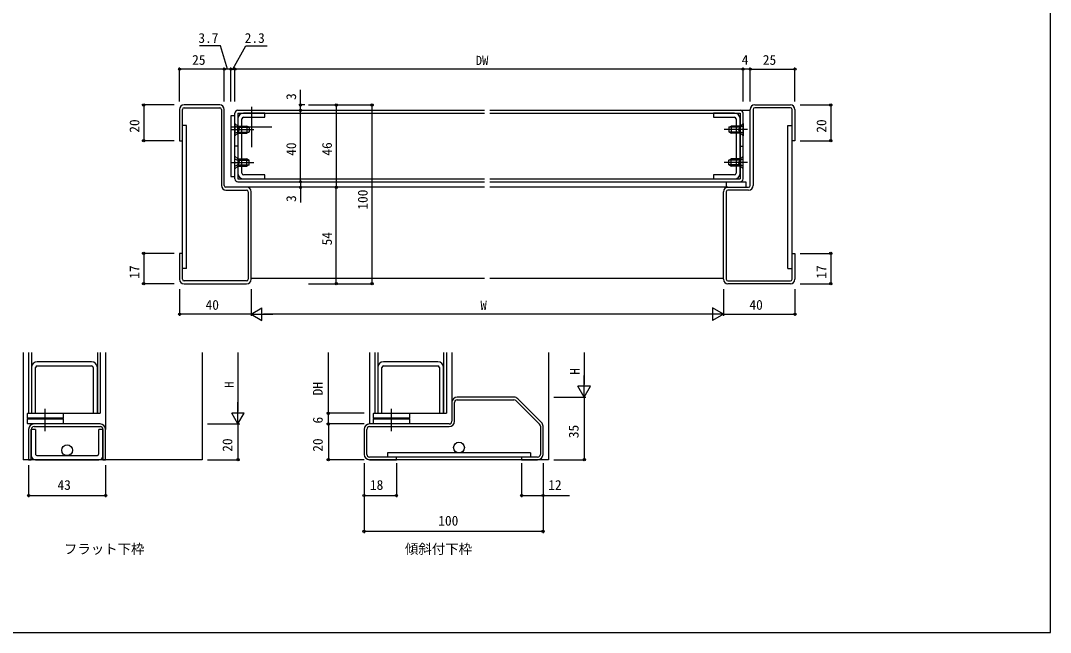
# Model space of a CAD drawing. Units: millimetres, scale not verified. Extents: x -437 to 438, y -344 to 341.
# Drawn here: x -138 to 438, y -344 to -1 of the extents above; entities that cross this region are included whole.
import ezdxf
from ezdxf.enums import TextEntityAlignment as Align

# ---------------------------------------------------------------- set-up
doc = ezdxf.new("R2010")
doc.units = ezdxf.units.MM
doc.header["$LTSCALE"] = 2
for name, color, linetype in [('0-1_USER1', 3, 'Continuous'), ('0-2_YKK_11', 7, 'Continuous'), ('0-3_YKK_12', 2, 'Continuous'), ('0-4_YKK_13', 4, 'Continuous'), ('0-6_YKK_D', 6, 'Continuous'), ('0-7_YKK_ZWAK', 7, 'Continuous')]:
    doc.layers.add(name, color=color, linetype=linetype)
doc.styles.add('ＭＳ ゴシック', font='')
doc.styles.get('ＭＳ ゴシック').set_extended_font_data('MS Gothic')

msp = doc.modelspace()

# ---------------------------------------------------------------- linework, layer by layer
at = {"layer": '0-2_YKK_11'}
for p, q in [((-26.598, -48.6), (-46.598, -48.6)), ((-46.598, -50.2), (-26.598, -50.2)), ((-25.698, -51.1), (-25.698, -93.7)), ((-24.098, -93.7), (-24.098, -51.1)), ((269.902, -93.7), (269.902, -51.1)), ((271.502, -51.1), (271.502, -93.7)), ((272.402, -48.6), (292.402, -48.6)), ((292.402, -50.2), (272.402, -50.2)), ((-16.498, -56.4), (-16.498, -86.8)), ((-14.198, -86.8), (-14.198, -56.4)), ((262.002, -56.4), (262.002, -86.8)), ((264.302, -86.8), (264.302, -56.4)), ((-11.598, -94.6), (-23.198, -94.6)), ((-23.198, -96.2), (-11.598, -96.2)), ((-10.698, -97.1), (-10.698, -146.1)), ((-9.098, -146.1), (-9.098, -97.1)), ((254.902, -146.1), (254.902, -97.1)), ((256.502, -97.1), (256.502, -146.1)), ((257.402, -94.6), (269.002, -94.6)), ((269.002, -96.2), (257.402, -96.2)), ((-11.598, -147), (-46.598, -147)), ((-46.598, -148.6), (-11.598, -148.6)), ((257.402, -147), (292.402, -147)), ((292.402, -148.6), (257.402, -148.6)), ((-98.246, -192.228), (-128.646, -192.228)), ((-128.646, -194.528), (-98.246, -194.528)), ((95.296, -192.228), (64.896, -192.228)), ((64.896, -194.528), (95.296, -194.528)), ((137.845, -212.028), (106.088, -212.028)), ((153.209, -226.15), (139.967, -212.907)), ((103.088, -215.028), (103.088, -225.528)), ((104.588, -225.528), (104.588, -215.028)), ((106.088, -213.528), (137.845, -213.528)), ((138.906, -213.968), (152.149, -227.21)), ((-93.446, -227.028), (-130.446, -227.028)), ((-130.446, -228.528), (-93.446, -228.528)), ((54.088, -230.028), (54.088, -244.028)), ((55.588, -244.028), (55.588, -230.028)), ((101.588, -227.028), (57.088, -227.028)), ((57.088, -228.528), (101.588, -228.528)), ((152.588, -228.271), (152.588, -244.028)), ((154.088, -244.028), (154.088, -228.271))]:
    msp.add_line(p, q, dxfattribs=at)
for points in [[(-49.098, -51.1), (-49.098, -68.6), (-47.498, -68.6), (-47.498, -51.1)], [(294.902, -51.1), (294.902, -68.6), (293.302, -68.6), (293.302, -51.1)], [(-13.298, -55.5), (-1.498, -55.5), (-1.498, -53.2), (-13.298, -53.2)], [(261.102, -53.2), (249.302, -53.2), (249.302, -55.5), (261.102, -55.5)], [(-13.298, -90), (-1.498, -90), (-1.498, -87.7), (-13.298, -87.7)], [(261.102, -87.7), (249.302, -87.7), (249.302, -90), (261.102, -90)], [(-47.498, -146.1), (-47.498, -131.6), (-49.098, -131.6), (-49.098, -146.1)], [(293.302, -146.1), (293.302, -131.6), (294.902, -131.6), (294.902, -146.1)], [(-131.846, -195.428), (-131.846, -221.028), (-129.546, -221.028), (-129.546, -195.428)], [(-97.346, -195.428), (-97.346, -221.028), (-95.046, -221.028), (-95.046, -195.428)], [(61.696, -195.428), (61.696, -221.028), (63.996, -221.028), (63.996, -195.428)], [(96.196, -195.428), (96.196, -221.028), (98.496, -221.028), (98.496, -195.428)], [(-133.446, -230.028), (-133.446, -247.028), (-131.946, -247.028), (-131.946, -230.028)], [(-91.946, -230.028), (-91.946, -247.028), (-90.446, -247.028), (-90.446, -230.028)], [(57.088, -247.028), (72.088, -247.028), (72.088, -245.528), (57.088, -245.528)], [(151.088, -245.528), (142.088, -245.528), (142.088, -247.028), (151.088, -247.028)]]:
    msp.add_lwpolyline(points, dxfattribs=at)
for centre, radius, start, end in [((-46.598, -51.1), 2.5, 90.00001, 179.99999), ((-46.598, -51.1), 0.9, 90.00001, 179.99999), ((-26.598, -51.1), 2.5, 0.00001, 89.99999), ((-26.598, -51.1), 0.9, 0.00001, 89.99999), ((272.402, -51.1), 2.5, 90.00001, 179.99999), ((272.402, -51.1), 0.9, 90.00001, 179.99999), ((292.402, -51.1), 2.5, 0.00001, 89.99999), ((292.402, -51.1), 0.9, 0.00001, 89.99999), ((-13.298, -56.4), 3.2, 90.00001, 179.99999), ((-13.298, -56.4), 0.9, 90.00001, 179.99999), ((261.102, -56.4), 3.2, 0.00001, 89.99999), ((261.102, -56.4), 0.9, 0.00001, 89.99999), ((-13.298, -86.8), 3.2, 180.00001, 269.99999), ((-13.298, -86.8), 0.9, 180.00001, 269.99999), ((261.102, -86.8), 0.9, 270.00001, 359.99999), ((261.102, -86.8), 3.2, 270.00001, 359.99999), ((-23.198, -93.7), 2.5, 180.00001, 269.99999), ((-23.198, -93.7), 0.9, 180.00001, 269.99999), ((-11.598, -97.1), 2.5, 0.00001, 89.99999), ((-11.598, -97.1), 0.9, 0.00001, 89.99999), ((257.402, -97.1), 2.5, 90.00001, 179.99999), ((257.402, -97.1), 0.9, 90.00001, 179.99999), ((269.002, -93.7), 0.9, 270.00001, 359.99999), ((269.002, -93.7), 2.5, 270.00001, 359.99999), ((-46.598, -146.1), 2.5, 180.00001, 269.99999), ((-46.598, -146.1), 0.9, 180.00001, 269.99999), ((-11.598, -146.1), 0.9, 270.00001, 359.99999), ((-11.598, -146.1), 2.5, 270.00001, 359.99999), ((257.402, -146.1), 2.5, 180.00001, 269.99999), ((257.402, -146.1), 0.9, 180.00001, 269.99999), ((292.402, -146.1), 0.9, 270.00001, 359.99999), ((292.402, -146.1), 2.5, 270.00001, 359.99999), ((-128.646, -195.428), 3.2, 90.00001, 179.99999), ((-128.646, -195.428), 0.9, 90.00001, 179.99999), ((-98.246, -195.428), 3.2, 0.00001, 89.99999), ((-98.246, -195.428), 0.9, 0.00001, 89.99999), ((64.896, -195.428), 3.2, 90.00001, 179.99999), ((64.896, -195.428), 0.9, 90.00001, 179.99999), ((95.296, -195.428), 3.2, 0.00001, 89.99999), ((95.296, -195.428), 0.9, 0.00001, 89.99999), ((106.088, -215.028), 3, 90, 180), ((137.845, -215.028), 3, 45, 90), ((106.088, -215.028), 1.5, 90, 180), ((137.845, -215.028), 1.5, 45, 90), ((-130.446, -230.028), 3, 90.00001, 179.99999), ((-130.446, -230.028), 1.5, 90.00001, 179.99999), ((-93.446, -230.028), 3, 0.00001, 89.99999), ((-93.446, -230.028), 1.5, 0.00001, 89.99999), ((57.088, -230.028), 3, 90, 180), ((57.088, -230.028), 1.5, 90, 180), ((101.588, -225.528), 3, 270, 0), ((101.588, -225.528), 1.5, 270, 0), ((151.088, -228.271), 1.5, 0, 45), ((151.088, -228.271), 3, 0, 45), ((57.088, -244.028), 3, 180, 270), ((57.088, -244.028), 1.5, 180, 270), ((151.088, -244.028), 1.5, 270, 0), ((151.088, -244.028), 3, 270, 0)]:
    msp.add_arc(centre, radius, start, end, dxfattribs=at)
at = {"layer": '0-3_YKK_12'}
for p, q in [((-8.798, -49.6), (-8.798, -72.2)), ((264.302, -51.6), (269.902, -51.6)), ((-20.098, -60.9), (2.502, -60.9)), ((121.402, -94.6), (-11.598, -94.6)), ((257.402, -94.6), (124.402, -94.6)), ((121.402, -145.6), (-9.098, -145.6)), ((254.902, -145.6), (124.402, -145.6)), ((-136.446, -187.028), (-136.446, -247.028)), ((-90.446, -187.028), (-90.446, -230.028)), ((-36.446, -187.028), (-36.446, -247.028)), ((57.088, -187.028), (57.088, -227.028)), ((103.097, -187.028), (103.097, -215.028)), ((157.097, -187.028), (157.097, -247.028)), ((-124.146, -231.028), (-124.146, -218.528)), ((69.397, -231.028), (69.397, -218.528)), ((-36.446, -247.028), (-136.446, -247.028)), ((157.097, -247.028), (57.097, -247.028))]:
    msp.add_line(p, q, dxfattribs=at)
at = {"layer": '0-4_YKK_13'}
for p, q in [((-16.498, -51.6), (121.402, -51.6)), ((124.402, -51.6), (264.302, -51.6)), ((-18.098, -90), (-18.098, -53.2)), ((-16.498, -53.2), (-16.498, -71.59)), ((-16.498, -53.2), (121.402, -53.2)), ((124.402, -53.2), (264.302, -53.2)), ((264.302, -53.2), (264.302, -71.59)), ((265.902, -90), (265.902, -53.2)), ((-47.498, -140.1), (-47.498, -60.1)), ((-45.198, -60.1), (-47.498, -60.1)), ((-45.198, -140.1), (-45.198, -60.1)), ((-20.598, -62.4), (-7.598, -62.4)), ((-18.098, -58.9), (-16.598, -60.4)), ((-16.598, -61.054), (-10.189, -61.054)), ((-10.098, -61.1), (-11.498, -60.4)), ((-10.098, -61.1), (-10.098, -63.7)), ((268.402, -62.4), (255.402, -62.4)), ((257.902, -61.1), (259.302, -60.4)), ((257.902, -61.1), (257.902, -63.7)), ((264.402, -61.054), (257.994, -61.054)), ((265.902, -58.9), (264.402, -60.4)), ((291.002, -140.1), (291.002, -60.1)), ((291.002, -60.1), (293.302, -60.1)), ((293.302, -140.1), (293.302, -60.1)), ((-16.598, -63.746), (-10.189, -63.746)), ((-16.598, -64.4), (-11.498, -64.4)), ((-10.098, -63.7), (-11.498, -64.4)), ((257.902, -63.7), (259.302, -64.4)), ((264.402, -63.746), (257.994, -63.746)), ((264.402, -64.4), (259.302, -64.4)), ((-16.498, -71.6), (-18.098, -71.6)), ((-16.498, -71.6), (-16.498, -90)), ((264.302, -71.6), (265.902, -71.6)), ((264.302, -71.6), (264.302, -90)), ((-16.598, -78.8), (-11.498, -78.8)), ((-16.598, -79.454), (-10.189, -79.454)), ((-10.098, -79.5), (-11.498, -78.8)), ((-10.098, -82.1), (-10.098, -79.5)), ((257.902, -79.5), (259.302, -78.8)), ((257.902, -82.1), (257.902, -79.5)), ((264.402, -79.454), (257.994, -79.454)), ((264.402, -78.8), (259.302, -78.8)), ((-20.598, -80.8), (-7.598, -80.8)), ((-18.098, -84.3), (-16.598, -82.8)), ((-16.598, -82.146), (-10.189, -82.146)), ((-10.098, -82.1), (-11.498, -82.8)), ((268.402, -80.8), (255.402, -80.8)), ((257.902, -82.1), (259.302, -82.8)), ((264.402, -82.146), (257.994, -82.146)), ((265.902, -84.3), (264.402, -82.8)), ((-16.498, -90), (121.402, -90)), ((-16.498, -91.6), (121.402, -91.6)), ((124.402, -90), (264.302, -90)), ((124.402, -91.6), (264.302, -91.6)), ((256.402, -91.6), (267.402, -91.6)), ((267.402, -91.6), (267.402, -94.6)), ((-45.198, -140.1), (-47.498, -140.1)), ((291.002, -140.1), (293.302, -140.1)), ((-133.446, -187.028), (-133.446, -221.028)), ((-131.846, -187.028), (-131.846, -221.028)), ((-95.046, -187.028), (-95.046, -221.028)), ((-93.446, -187.028), (-93.446, -221.028)), ((60.097, -187.028), (60.097, -221.028)), ((61.697, -187.028), (61.697, -221.028)), ((98.497, -187.028), (98.497, -221.028)), ((100.097, -187.028), (100.097, -221.028)), ((-114.146, -223.828), (-134.146, -223.828)), ((-134.146, -224.228), (-114.146, -224.228)), ((-133.446, -221.028), (-131.846, -221.028)), ((-131.846, -221.028), (-95.046, -221.028)), ((-95.046, -221.028), (-93.446, -221.028)), ((79.397, -223.828), (59.397, -223.828)), ((59.397, -224.228), (79.397, -224.228)), ((60.097, -221.028), (61.697, -221.028)), ((61.697, -221.028), (98.497, -221.028)), ((98.497, -221.028), (100.097, -221.028)), ((-131.946, -230.028), (-131.946, -244.728)), ((-129.646, -230.028), (-131.946, -230.028)), ((-129.646, -230.028), (-129.646, -243.578)), ((-94.246, -243.578), (-94.246, -230.028)), ((-129.646, -247.028), (-94.246, -247.028)), ((-128.496, -244.728), (-95.396, -244.728)), ((147.097, -243.228), (67.097, -243.228)), ((67.097, -243.228), (67.097, -245.528)), ((147.097, -245.528), (67.097, -245.528)), ((147.097, -243.228), (147.097, -245.528))]:
    msp.add_line(p, q, dxfattribs=at)
for points in [[(-20.398, -88.6), (-18.098, -88.6), (-18.098, -54.6), (-20.398, -54.6)], [(-133.946, -221.028), (-114.346, -221.028), (-114.146, -221.228), (-114.146, -223.828), (-114.346, -224.028), (-133.946, -224.028), (-134.146, -223.828), (-134.146, -221.228)], [(-133.946, -224.028), (-114.346, -224.028), (-114.146, -224.228), (-114.146, -226.828), (-114.346, -227.028), (-133.946, -227.028), (-134.146, -226.828), (-134.146, -224.228)], [(59.597, -221.028), (79.197, -221.028), (79.397, -221.228), (79.397, -223.828), (79.197, -224.028), (59.597, -224.028), (59.397, -223.828), (59.397, -221.228)], [(59.597, -224.028), (79.197, -224.028), (79.397, -224.228), (79.397, -226.828), (79.197, -227.028), (59.597, -227.028), (59.397, -226.828), (59.397, -224.228)]]:
    msp.add_lwpolyline(points, close=True, dxfattribs=at)
for points in [[(-18.098, -58.9), (-18.098, -65.9), (-16.598, -64.4), (-16.598, -60.4)], [(-18.098, -60.35), (-16.242, -61.255), (-15.633, -62.4)], [(-18.098, -64.45), (-16.242, -63.545), (-15.633, -62.4)], [(-16.598, -60.4), (-11.498, -60.4), (-11.498, -64.4)], [(264.402, -60.4), (259.302, -60.4), (259.302, -64.4)], [(265.902, -60.35), (264.047, -61.255), (263.438, -62.4)], [(265.902, -64.45), (264.047, -63.545), (263.438, -62.4)], [(265.902, -58.9), (265.902, -65.9), (264.402, -64.4), (264.402, -60.4)], [(-18.098, -84.3), (-18.098, -77.3), (-16.598, -78.8), (-16.598, -82.8)], [(-18.098, -78.75), (-16.242, -79.655), (-15.633, -80.8)], [(-16.598, -82.8), (-11.498, -82.8), (-11.498, -78.8)], [(264.402, -82.8), (259.302, -82.8), (259.302, -78.8)], [(265.902, -78.75), (264.047, -79.655), (263.438, -80.8)], [(265.902, -84.3), (265.902, -77.3), (264.402, -78.8), (264.402, -82.8)], [(-18.098, -82.85), (-16.242, -81.945), (-15.633, -80.8)], [(265.902, -82.85), (264.047, -81.945), (263.438, -80.8)], [(256.402, -91.6), (256.402, -94.6), (267.402, -94.6)], [(-91.946, -244.728), (-91.946, -230.028), (-94.246, -230.028)]]:
    msp.add_lwpolyline(points, dxfattribs=at)
for centre in [(-111.946, -241.728), (107.097, -240.228)]:
    msp.add_circle(centre, 3, dxfattribs=at)
for centre, radius, start, end in [((-16.498, -53.2), 1.6, 90, 180), ((264.302, -53.2), 1.6, 0, 90), ((-16.498, -90), 1.6, 180.00001, 270), ((264.302, -90), 1.6, 270, 0), ((-129.646, -244.728), 2.3, 180, 269.99962), ((-128.496, -243.578), 1.15, 180, 269.99924), ((-95.396, -243.578), 1.15, 270, 0), ((-94.246, -244.728), 2.3, 270, 0.00038)]:
    msp.add_arc(centre, radius, start, end, dxfattribs=at)
at = {"layer": '0-6_YKK_D'}
for p, q in [((-49.098, -46.6), (-49.098, -27.6)), ((-24.098, -28.6), (-49.098, -28.6)), ((-24.098, -46.6), (-24.098, -27.6)), ((-24.098, -46.6), (-24.098, -27.6)), ((-20.398, -28.6), (-24.098, -28.6)), ((-20.398, -46.6), (-20.398, -27.6)), ((-20.398, -46.6), (-20.398, -27.6)), ((-20.398, -28.6), (-18.098, -28.6)), ((-18.098, -46.6), (-18.098, -27.6)), ((-18.098, -46.6), (-18.098, -27.6)), ((265.902, -28.6), (-18.098, -28.6)), ((265.902, -46.6), (265.902, -27.6)), ((265.902, -46.6), (265.902, -27.6)), ((269.902, -28.6), (265.902, -28.6)), ((269.902, -46.6), (269.902, -27.6)), ((269.902, -46.6), (269.902, -27.6)), ((269.902, -28.6), (294.902, -28.6)), ((294.902, -46.6), (294.902, -27.6)), ((-52.098, -48.6), (-70.098, -48.6)), ((-69.098, -48.6), (-69.098, -68.6)), ((21.006, -48.6), (17.502, -48.6)), ((18.502, -91.6), (18.502, -51.6)), ((23.006, -48.6), (59.502, -48.6)), ((38.502, -48.6), (38.502, -94.6)), ((58.502, -148.6), (58.502, -48.6)), ((297.902, -48.6), (315.902, -48.6)), ((314.902, -48.6), (314.902, -68.6)), ((-52.098, -68.6), (-70.098, -68.6)), ((297.902, -68.6), (315.902, -68.6)), ((38.502, -148.6), (38.502, -94.6)), ((-52.098, -131.6), (-70.098, -131.6)), ((-69.098, -131.6), (-69.098, -148.6)), ((297.902, -131.6), (315.902, -131.6)), ((314.902, -131.6), (314.902, -148.6)), ((-52.098, -148.6), (-70.098, -148.6)), ((23.006, -148.6), (59.502, -148.6)), ((297.902, -148.6), (315.902, -148.6)), ((-49.098, -151.6), (-49.098, -166.6)), ((-9.098, -151.6), (-9.098, -166.6)), ((-9.098, -151.6), (-9.098, -166.6)), ((254.902, -151.6), (254.902, -166.6)), ((254.902, -151.6), (254.902, -166.6)), ((294.902, -151.6), (294.902, -166.6)), ((-9.098, -165.6), (-49.098, -165.6)), ((-9.098, -165.6), (-3.036, -162.1)), ((-9.098, -165.6), (-3.036, -169.1)), ((-9.098, -165.6), (3.027, -165.6)), ((-3.036, -169.1), (-3.036, -162.1)), ((247.902, -165.6), (-2.098, -165.6)), ((254.902, -165.6), (242.778, -165.6)), ((254.902, -165.6), (248.84, -162.1)), ((248.84, -162.1), (248.84, -169.1)), ((254.902, -165.6), (248.84, -169.1)), ((254.902, -165.6), (294.902, -165.6)), ((-16.446, -187.028), (-16.446, -220.028)), ((34.088, -221.028), (34.088, -187.028)), ((177.097, -187.028), (177.097, -205.028)), ((177.097, -212.028), (177.097, -199.904)), ((177.097, -212.028), (173.597, -205.966)), ((180.597, -205.966), (173.597, -205.966)), ((177.097, -212.028), (180.597, -205.966)), ((160.097, -212.028), (178.097, -212.028)), ((160.097, -212.028), (178.097, -212.028)), ((177.097, -212.028), (177.097, -247.028)), ((-16.446, -227.028), (-16.446, -214.904)), ((-16.446, -227.028), (-19.946, -220.966)), ((-12.946, -220.966), (-19.946, -220.966)), ((-16.446, -227.028), (-12.946, -220.966)), ((54.097, -221.028), (33.088, -221.028)), ((54.097, -221.028), (33.088, -221.028)), ((34.088, -227.028), (34.088, -221.028)), ((-33.446, -227.028), (-15.446, -227.028)), ((-33.446, -227.028), (-15.446, -227.028)), ((-16.446, -227.028), (-16.446, -247.028)), ((54.097, -227.028), (33.088, -227.028)), ((54.097, -227.028), (33.088, -227.028)), ((34.088, -227.028), (34.088, -247.028)), ((-33.446, -247.028), (-15.446, -247.028)), ((54.097, -247.028), (33.088, -247.028)), ((160.097, -247.028), (178.097, -247.028)), ((-133.446, -250.028), (-133.446, -268.028)), ((-90.446, -250.028), (-90.446, -268.028)), ((54.088, -249.028), (54.088, -268.028)), ((54.088, -249.028), (54.088, -288.028)), ((72.088, -249.028), (72.088, -268.028)), ((142.097, -249.028), (142.097, -268.028)), ((154.088, -249.028), (154.088, -288.028)), ((154.097, -249.028), (154.097, -268.028)), ((-133.446, -267.028), (-90.446, -267.028)), ((54.088, -267.028), (72.088, -267.028)), ((54.088, -287.028), (154.088, -287.028))]:
    msp.add_line(p, q, dxfattribs=at)
for points in [[(-22.248, -28.6), (-26.132, -15.533), (-38.022, -15.533)], [(-19.248, -28.6), (-12.128, -15.533), (-0.111, -15.533)], [(18.502, -51.6), (18.502, -48.6), (18.502, -40.103)], [(18.502, -91.6), (18.502, -94.6), (18.502, -103.097)], [(142.097, -267.028), (154.097, -267.028), (168.851, -267.028)]]:
    msp.add_lwpolyline(points, dxfattribs=at)
for centre in [(-49.098, -28.6), (-24.098, -28.6), (-24.098, -28.6), (-20.398, -28.6), (-20.398, -28.6), (-18.098, -28.6), (-18.098, -28.6), (265.902, -28.6), (265.902, -28.6), (269.902, -28.6), (269.902, -28.6), (294.902, -28.6), (-69.098, -48.6), (18.502, -48.6), (18.502, -51.6), (18.502, -51.6), (38.502, -48.6), (58.502, -48.6), (314.902, -48.6), (-69.098, -68.6), (314.902, -68.6), (18.502, -91.6), (18.502, -91.6), (18.502, -94.6), (38.502, -94.6), (38.502, -94.6), (-69.098, -131.6), (314.902, -131.6), (-69.098, -148.6), (38.502, -148.6), (58.502, -148.6), (314.902, -148.6), (-49.098, -165.6), (294.902, -165.6), (34.088, -221.028), (34.088, -221.028), (34.088, -227.028), (34.088, -227.028), (-16.446, -247.028), (34.088, -247.028), (177.097, -247.028), (-133.446, -267.028), (-90.446, -267.028), (54.088, -267.028), (72.088, -267.028), (142.097, -267.028), (154.097, -267.028), (54.088, -287.028), (154.088, -287.028)]:
    msp.add_circle(centre, 0.637, dxfattribs=at)
at = {"layer": '0-7_YKK_ZWAK'}
msp.add_lwpolyline([(-437.3, -343.6), (437.7, -343.6), (437.7, 306.4)], dxfattribs=at)

# ---------------------------------------------------------------- texts
at = {"layer": '0-1_USER1', "style": 'ＭＳ ゴシック'}
for s, p in [('フラット下枠', (-113.718, -301.331)), ('傾斜付下枠', (76.901, -301.288))]:
    msp.add_text(s, height=5.499, dxfattribs=at).set_placement(p, align=Align.BOTTOM_LEFT)
at = {"layer": '0-6_YKK_D', "style": 'ＭＳ ゴシック'}
for s, height, p in [('3.7', 5.499, (-38.576, -15.533)), ('2.3', 5.499, (-12.682, -15.533)), ('25', 5.499, (-42.052, -27.8)), ('DW', 5.132, (116.524, -27.8)), ('4', 5.499, (265.154, -27.8)), ('25', 5.499, (276.948, -27.8)), ('40', 5.499, (-34.552, -164.8)), ('W', 5.132, (119.124, -164.8)), ('40', 5.499, (269.448, -164.8)), ('43', 5.499, (-117.315, -265.528)), ('18', 5.499, (57.314, -265.528)), ('12', 5.499, (156.996, -265.528)), ('100', 5.499, (95.523, -285.528))]:
    msp.add_text(s, height=height, dxfattribs=at).set_placement(p, align=Align.BOTTOM_LEFT)
for s, height, p in [('3', 5.499, (17.702, -45.804)), ('20', 5.499, (-69.898, -64.14)), ('20', 5.499, (314.102, -64.14)), ('40', 5.499, (17.702, -77.055)), ('46', 5.499, (37.702, -76.948)), ('100', 5.499, (57.702, -107.165)), ('3', 5.499, (17.702, -102.851)), ('54', 5.499, (37.702, -127.161)), ('17', 5.499, (-69.898, -145.789)), ('17', 5.499, (314.102, -145.789)), ('H', 5.499, (176.297, -199.523)), ('H', 5.132, (-17.246, -206.79)), ('DH', 5.499, (32.588, -211.038)), ('6', 5.499, (32.588, -226.756)), ('35', 5.499, (175.597, -234.983)), ('20', 5.499, (-17.946, -242.568)), ('20', 5.499, (32.588, -242.568))]:
    msp.add_text(s, height=height, rotation=90, dxfattribs=at).set_placement(p, align=Align.BOTTOM_LEFT)

doc.saveas('drawing.dxf')
